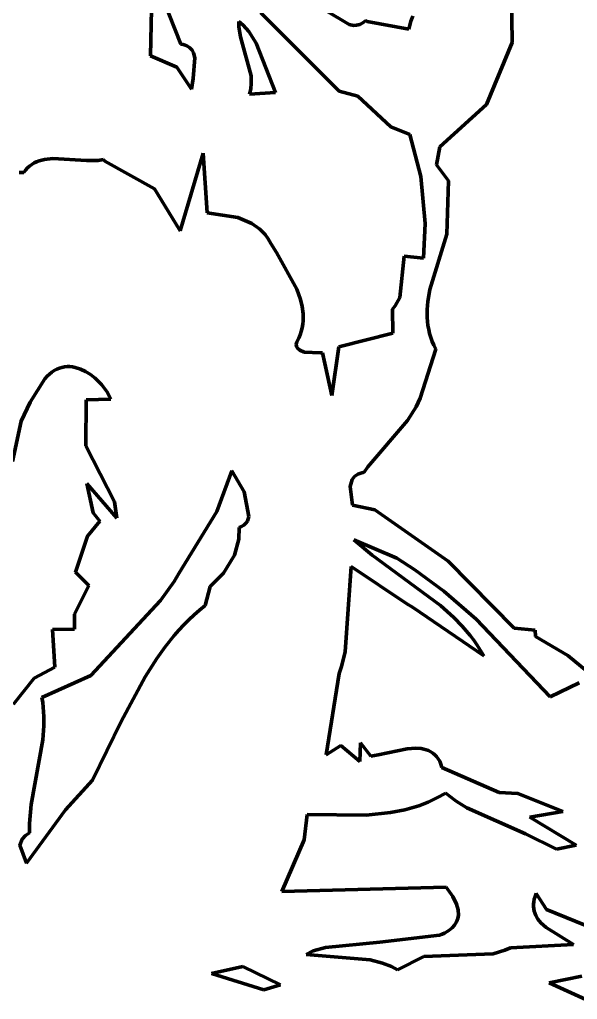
# Model space of a CAD drawing. Header units: millimetres. Extents: x 0 to 7.9, y 0 to 11.
# Drawn here: x 4.245 to 5.054, y 6.958 to 8.378 of the extents above; entities that cross this region are included whole.
import ezdxf

# ---------------------------------------------------------------- set-up
doc = ezdxf.new("R2010")
doc.units = ezdxf.units.MM
doc.layers.add('color#020202ff', color=7, linetype='CONTINUOUS', lineweight=100)
doc.layers.add('color#ffffffff', color=7, linetype='CONTINUOUS', lineweight=100)

msp = doc.modelspace()

# ---------------------------------------------------------------- linework, layer by layer
at = {"layer": 'color#020202ff'}
for p, q in [((4.9572, 8.5004), (4.9592, 8.3451)), ((4.4348, 8.3255), (4.4368, 8.4207)), ((4.4534, 8.408), (4.479, 8.3427)), ((4.7083, 8.2744), (4.5949, 8.3878)), ((4.6884, 8.3917), (4.7228, 8.3711)), ((4.8125, 8.3759), (4.8154, 8.3831)), ((4.563, 8.3755), (4.5694, 8.37)), ((4.5631, 8.3679), (4.563, 8.3755)), ((4.5653, 8.3532), (4.5631, 8.3679)), ((4.5694, 8.37), (4.5775, 8.361)), ((4.7228, 8.3711), (4.7294, 8.3698)), ((4.7294, 8.3698), (4.7338, 8.3699)), ((4.7338, 8.3699), (4.7383, 8.371)), ((4.7383, 8.371), (4.7427, 8.3733)), ((4.7427, 8.3733), (4.7449, 8.3749)), ((4.7449, 8.3749), (4.7472, 8.3769)), ((4.7472, 8.3769), (4.7491, 8.3755)), ((4.7491, 8.3755), (4.8098, 8.3644)), ((4.8098, 8.3644), (4.8104, 8.3683)), ((4.8104, 8.3683), (4.8125, 8.3759)), ((4.5807, 8.2966), (4.5653, 8.3532)), ((4.5775, 8.361), (4.5882, 8.3442)), ((4.479, 8.3427), (4.4822, 8.3421)), ((4.4822, 8.3421), (4.4851, 8.3412)), ((4.4851, 8.3412), (4.4877, 8.3401)), ((4.4877, 8.3401), (4.4899, 8.3388)), ((4.4899, 8.3388), (4.4919, 8.3373)), ((4.5882, 8.3442), (4.6161, 8.2726)), ((4.9592, 8.3451), (4.922, 8.2549)), ((4.4731, 8.3094), (4.4348, 8.3255)), ((4.4919, 8.3373), (4.4951, 8.3339)), ((4.4951, 8.3339), (4.4973, 8.3298)), ((4.4973, 8.3298), (4.4992, 8.3228)), ((4.4992, 8.3228), (4.4967, 8.2926)), ((4.4944, 8.2773), (4.4731, 8.3094)), ((4.581, 8.2855), (4.5807, 8.2966)), ((4.4967, 8.2926), (4.4944, 8.2773)), ((4.5802, 8.2779), (4.581, 8.2855)), ((4.5784, 8.2701), (4.5802, 8.2779)), ((4.6161, 8.2726), (4.5784, 8.2701)), ((4.7356, 8.2672), (4.7083, 8.2744)), ((4.7834, 8.2227), (4.7356, 8.2672)), ((4.922, 8.2549), (4.8545, 8.1938)), ((4.8112, 8.2117), (4.7834, 8.2227)), ((4.8269, 8.1509), (4.8112, 8.2117)), ((4.4779, 8.0721), (4.5112, 8.1846)), ((4.5112, 8.1846), (4.5173, 8.0982)), ((4.8545, 8.1938), (4.8499, 8.1675)), ((4.2627, 8.1683), (4.2661, 8.1703)), ((4.2661, 8.1703), (4.2696, 8.172)), ((4.2696, 8.172), (4.2732, 8.1734)), ((4.2732, 8.1734), (4.2809, 8.1754)), ((4.2809, 8.1754), (4.2933, 8.1766)), ((4.2933, 8.1766), (4.342, 8.1738)), ((4.342, 8.1738), (4.3588, 8.174)), ((4.3588, 8.174), (4.3666, 8.1752)), ((4.3666, 8.1752), (4.3687, 8.1731)), ((4.3687, 8.1731), (4.4406, 8.1327)), ((4.2444, 8.1567), (4.2512, 8.1565)), ((4.2512, 8.1565), (4.2538, 8.1601)), ((4.2538, 8.1601), (4.2566, 8.1632)), ((4.2566, 8.1632), (4.2595, 8.1659)), ((4.2595, 8.1659), (4.2627, 8.1683)), ((4.8499, 8.1675), (4.8671, 8.1443)), ((4.8332, 8.0825), (4.8269, 8.1509)), ((4.8671, 8.1443), (4.8648, 8.0669)), ((4.4406, 8.1327), (4.4779, 8.0721)), ((4.5173, 8.0982), (4.5613, 8.0914)), ((4.5613, 8.0914), (4.5817, 8.0827)), ((4.5817, 8.0827), (4.5936, 8.0743)), ((4.5936, 8.0743), (4.6012, 8.0664)), ((4.8307, 8.0322), (4.8332, 8.0825)), ((4.6012, 8.0664), (4.6057, 8.0603)), ((4.6057, 8.0603), (4.6095, 8.0536)), ((4.8648, 8.0669), (4.8398, 7.987)), ((4.6095, 8.0536), (4.6175, 8.0403)), ((4.6175, 8.0403), (4.6469, 7.9873)), ((4.7964, 7.9751), (4.8028, 8.0354)), ((4.8028, 8.0354), (4.8307, 8.0322)), ((4.6469, 7.9873), (4.6524, 7.9722)), ((4.8398, 7.987), (4.8369, 7.9695)), ((4.6524, 7.9722), (4.6549, 7.962)), ((4.7898, 7.963), (4.7964, 7.9751)), ((4.8369, 7.9695), (4.8361, 7.9578)), ((4.6549, 7.962), (4.6563, 7.9518)), ((4.7861, 7.9585), (4.7898, 7.963)), ((4.7863, 7.9236), (4.7861, 7.9585)), ((4.8361, 7.9578), (4.8362, 7.9461)), ((4.6563, 7.9415), (4.6558, 7.9364)), ((4.6563, 7.9518), (4.6565, 7.9467)), ((4.6565, 7.9467), (4.6563, 7.9415)), ((4.8362, 7.9461), (4.8373, 7.9345)), ((4.6549, 7.9313), (4.6536, 7.9262)), ((4.6558, 7.9364), (4.6549, 7.9313)), ((4.8373, 7.9345), (4.8384, 7.9288)), ((4.8384, 7.9288), (4.8397, 7.923)), ((4.6498, 7.9161), (4.6471, 7.9111)), ((4.6519, 7.9212), (4.6498, 7.9161)), ((4.6536, 7.9262), (4.6519, 7.9212)), ((4.7078, 7.9036), (4.7863, 7.9236)), ((4.8397, 7.923), (4.8414, 7.9173)), ((4.8414, 7.9173), (4.8435, 7.9116)), ((4.6466, 7.9091), (4.6463, 7.9074)), ((4.6463, 7.9074), (4.6467, 7.9042)), ((4.6471, 7.9111), (4.6466, 7.9091)), ((4.6467, 7.9042), (4.648, 7.9016)), ((4.648, 7.9016), (4.6514, 7.8987)), ((4.6514, 7.8987), (4.6579, 7.8962)), ((4.698, 7.8333), (4.7078, 7.9036)), ((4.8487, 7.9004), (4.8258, 7.8295)), ((4.8435, 7.9116), (4.8459, 7.906)), ((4.8459, 7.906), (4.8487, 7.9004)), ((4.6579, 7.8962), (4.6815, 7.8949)), ((4.6815, 7.8949), (4.6844, 7.8951)), ((4.6844, 7.8951), (4.698, 7.8333)), ((4.2989, 7.8714), (4.2953, 7.8695)), ((4.3027, 7.8729), (4.2989, 7.8714)), ((4.3065, 7.874), (4.3027, 7.8729)), ((4.3103, 7.8747), (4.3065, 7.874)), ((4.3141, 7.8751), (4.3103, 7.8747)), ((4.318, 7.875), (4.3141, 7.8751)), ((4.3219, 7.8747), (4.318, 7.875)), ((4.3257, 7.8739), (4.3219, 7.8747)), ((4.3334, 7.8716), (4.3257, 7.8739)), ((4.3408, 7.8682), (4.3334, 7.8716)), ((4.2816, 7.8572), (4.2601, 7.8233)), ((4.2848, 7.861), (4.2816, 7.8572)), ((4.2882, 7.8643), (4.2848, 7.861)), ((4.2917, 7.8671), (4.2882, 7.8643)), ((4.2953, 7.8695), (4.2917, 7.8671)), ((4.3479, 7.8638), (4.3408, 7.8682)), ((4.3547, 7.8585), (4.3479, 7.8638)), ((4.3638, 7.8493), (4.3547, 7.8585)), ((4.3714, 7.8389), (4.3638, 7.8493)), ((4.3414, 7.8269), (4.3772, 7.8277)), ((4.3755, 7.8315), (4.3714, 7.8389)), ((4.3772, 7.8277), (4.3755, 7.8315)), ((4.8258, 7.8295), (4.8202, 7.8166)), ((4.2601, 7.8233), (4.2474, 7.7958)), ((4.3409, 7.7603), (4.3414, 7.8269)), ((4.8202, 7.8166), (4.8077, 7.7971)), ((4.2474, 7.7958), (4.2345, 7.7377)), ((4.8077, 7.7971), (4.75, 7.7298)), ((4.3825, 7.679), (4.3409, 7.7603)), ((4.75, 7.7298), (4.745, 7.7219)), ((4.5529, 7.7241), (4.5313, 7.665)), ((4.5708, 7.6936), (4.5529, 7.7241)), ((4.7307, 7.7157), (4.7274, 7.7115)), ((4.7355, 7.719), (4.7307, 7.7157)), ((4.7398, 7.7207), (4.7355, 7.719)), ((4.745, 7.7219), (4.7398, 7.7207)), ((4.3517, 7.6629), (4.3425, 7.7057)), ((4.3425, 7.7057), (4.3862, 7.6553)), ((4.7274, 7.7115), (4.7247, 7.7011)), ((4.7247, 7.7011), (4.7278, 7.6743)), ((4.5777, 7.6579), (4.5708, 7.6936)), ((4.3862, 7.6553), (4.3825, 7.679)), ((4.7278, 7.6743), (4.7604, 7.6673)), ((4.3612, 7.6512), (4.3517, 7.6629)), ((4.5313, 7.665), (4.4759, 7.575)), ((4.5754, 7.651), (4.5777, 7.6579)), ((4.7604, 7.6673), (4.8668, 7.5929)), ((4.3433, 7.6294), (4.3612, 7.6512)), ((4.5637, 7.642), (4.5661, 7.643)), ((4.5661, 7.643), (4.5701, 7.6453)), ((4.5701, 7.6453), (4.5732, 7.6479)), ((4.5732, 7.6479), (4.5754, 7.651)), ((4.326, 7.577), (4.3433, 7.6294)), ((4.563, 7.6248), (4.5637, 7.642)), ((4.5566, 7.6019), (4.563, 7.6248)), ((4.792, 7.5975), (4.7297, 7.624)), ((4.7297, 7.624), (4.7566, 7.6017)), ((4.5408, 7.5756), (4.5566, 7.6019)), ((4.7566, 7.6017), (4.8554, 7.5286)), ((4.8183, 7.5805), (4.792, 7.5975)), ((4.8668, 7.5929), (4.9621, 7.4957)), ((4.3456, 7.5576), (4.326, 7.577)), ((4.4759, 7.575), (4.469, 7.5633)), ((4.5214, 7.5562), (4.5408, 7.5756)), ((4.7258, 7.5854), (4.7172, 7.4614)), ((4.8069, 7.5313), (4.7258, 7.5854)), ((4.8601, 7.5497), (4.8183, 7.5805)), ((4.3248, 7.5161), (4.3456, 7.5576)), ((4.469, 7.5633), (4.4494, 7.5358)), ((4.5143, 7.5286), (4.5214, 7.5562)), ((4.9072, 7.5091), (4.8601, 7.5497)), ((4.4494, 7.5358), (4.3483, 7.4271)), ((4.8148, 7.5263), (4.8069, 7.5313)), ((4.3246, 7.4945), (4.3248, 7.5161)), ((4.4905, 7.5079), (4.4981, 7.5151)), ((4.4981, 7.5151), (4.5061, 7.522)), ((4.5061, 7.522), (4.5143, 7.5286)), ((4.9182, 7.4557), (4.8148, 7.5263)), ((4.8554, 7.5286), (4.8748, 7.5112)), ((4.4831, 7.5005), (4.4905, 7.5079)), ((4.8748, 7.5112), (4.887, 7.4987)), ((5.0147, 7.3962), (4.9072, 7.5091)), ((4.2929, 7.4937), (4.3246, 7.4945)), ((4.2961, 7.4391), (4.2929, 7.4937)), ((4.4691, 7.485), (4.476, 7.4929)), ((4.476, 7.4929), (4.4831, 7.5005)), ((4.887, 7.4987), (4.8983, 7.4854)), ((4.9621, 7.4957), (4.993, 7.4928)), ((4.993, 7.4928), (4.9935, 7.4836)), ((4.4561, 7.4688), (4.4691, 7.485)), ((4.8983, 7.4854), (4.9037, 7.4784)), ((4.9037, 7.4784), (4.9088, 7.4711)), ((4.9935, 7.4836), (5.0403, 7.4564)), ((4.444, 7.4519), (4.4561, 7.4688)), ((4.7172, 7.4614), (4.7121, 7.4404)), ((4.9088, 7.4711), (4.9136, 7.4636)), ((4.9136, 7.4636), (4.9182, 7.4557)), ((4.4271, 7.4254), (4.444, 7.4519)), ((5.0403, 7.4564), (5.1407, 7.3726)), ((4.2659, 7.4233), (4.2961, 7.4391)), ((4.7086, 7.4301), (4.6898, 7.3121)), ((4.7121, 7.4404), (4.7086, 7.4301)), ((4.236, 7.3858), (4.2659, 7.4233)), ((4.3483, 7.4271), (4.2773, 7.3952)), ((4.3923, 7.3603), (4.4271, 7.4254)), ((5.0567, 7.4167), (5.0147, 7.3962)), ((4.2773, 7.3952), (4.2785, 7.3883)), ((4.2785, 7.3883), (4.2794, 7.3814)), ((4.2794, 7.3814), (4.2803, 7.3677)), ((4.2803, 7.3677), (4.2802, 7.3541)), ((4.3509, 7.2755), (4.3923, 7.3603)), ((4.2802, 7.3541), (4.2786, 7.3338)), ((4.2786, 7.3338), (4.2618, 7.24)), ((4.6898, 7.3121), (4.7109, 7.3255)), ((4.7109, 7.3255), (4.7383, 7.3024)), ((4.7383, 7.3024), (4.7395, 7.3294)), ((4.7395, 7.3294), (4.7544, 7.3101)), ((4.7652, 7.3123), (4.8071, 7.3211)), ((4.8071, 7.3211), (4.8195, 7.3218)), ((4.8195, 7.3218), (4.8274, 7.3213)), ((4.8274, 7.3213), (4.8311, 7.3206)), ((4.8311, 7.3206), (4.8347, 7.3196)), ((4.8347, 7.3196), (4.8382, 7.3183)), ((4.8382, 7.3183), (4.8414, 7.3167)), ((4.8414, 7.3167), (4.8445, 7.3147)), ((4.7544, 7.3101), (4.7652, 7.3123)), ((4.8445, 7.3147), (4.8473, 7.3124)), ((4.8473, 7.3124), (4.8499, 7.3096)), ((4.8499, 7.3096), (4.8522, 7.3064)), ((4.8522, 7.3064), (4.8543, 7.3028)), ((4.8543, 7.3028), (4.8561, 7.2986)), ((4.8561, 7.2986), (4.8576, 7.294)), ((4.8576, 7.294), (4.9407, 7.2574)), ((4.3115, 7.2323), (4.3509, 7.2755)), ((4.8504, 7.2497), (4.8374, 7.2436)), ((4.8631, 7.2568), (4.8504, 7.2497)), ((4.868, 7.2527), (4.8631, 7.2568)), ((4.878, 7.2452), (4.868, 7.2527)), ((4.8937, 7.2352), (4.878, 7.2452)), ((4.9407, 7.2574), (4.9677, 7.2562)), ((4.9677, 7.2562), (5.0328, 7.2302)), ((4.2548, 7.1553), (4.3115, 7.2323)), ((4.2618, 7.24), (4.2593, 7.2128)), ((4.8038, 7.2326), (4.7831, 7.2284)), ((4.8241, 7.2385), (4.8038, 7.2326)), ((4.8374, 7.2436), (4.8241, 7.2385)), ((4.9789, 7.1975), (4.8937, 7.2352)), ((4.6623, 7.2257), (4.6578, 7.189)), ((4.7478, 7.2247), (4.6623, 7.2257)), ((4.7831, 7.2284), (4.7478, 7.2247)), ((5.0328, 7.2302), (4.985, 7.222)), ((4.985, 7.222), (5.0525, 7.1814)), ((4.2593, 7.2128), (4.2592, 7.1991)), ((4.2486, 7.1901), (4.2455, 7.1812)), ((4.2536, 7.1954), (4.2486, 7.1901)), ((4.2592, 7.1991), (4.2536, 7.1954)), ((4.6578, 7.189), (4.6253, 7.1143)), ((5.0236, 7.1756), (4.9789, 7.1975)), ((4.2455, 7.1812), (4.2548, 7.1553)), ((5.0525, 7.1814), (5.0236, 7.1756)), ((4.6253, 7.1143), (4.8636, 7.1205)), ((4.8636, 7.1205), (4.8736, 7.1069)), ((4.8736, 7.1069), (4.8789, 7.0959)), ((4.9908, 7.0992), (4.9915, 7.103)), ((4.9915, 7.103), (4.9926, 7.1069)), ((4.9926, 7.1069), (4.9942, 7.111)), ((4.9942, 7.111), (5.0091, 7.0881)), ((4.8789, 7.0959), (4.881, 7.0877)), ((4.9905, 7.0956), (4.9908, 7.0992)), ((4.9905, 7.0921), (4.9905, 7.0956)), ((4.9908, 7.0888), (4.9905, 7.0921)), ((4.9915, 7.0856), (4.9908, 7.0888)), ((4.8805, 7.0748), (4.8788, 7.07)), ((4.8814, 7.0798), (4.8805, 7.0748)), ((4.881, 7.0877), (4.8814, 7.0798)), ((4.9937, 7.0795), (4.9915, 7.0856)), ((4.9969, 7.0739), (4.9937, 7.0795)), ((5.0091, 7.0881), (5.1122, 7.0459)), ((4.8722, 7.0612), (4.8674, 7.0573)), ((4.876, 7.0654), (4.8722, 7.0612)), ((4.8788, 7.07), (4.876, 7.0654)), ((5.001, 7.0688), (4.9969, 7.0739)), ((5.0086, 7.0617), (5.001, 7.0688)), ((5.0483, 7.0371), (5.0086, 7.0617)), ((4.8542, 7.0507), (4.7675, 7.0408)), ((4.858, 7.0522), (4.8542, 7.0507)), ((4.8614, 7.0538), (4.858, 7.0522)), ((4.8674, 7.0573), (4.8614, 7.0538)), ((4.6889, 7.0329), (4.671, 7.0278)), ((4.7675, 7.0408), (4.6889, 7.0329)), ((4.9488, 7.0288), (4.957, 7.0322)), ((4.957, 7.0322), (5.0483, 7.0371)), ((4.671, 7.0278), (4.6607, 7.0228)), ((4.6607, 7.0228), (4.7536, 7.0149)), ((4.7929, 7.0006), (4.8312, 7.0199)), ((4.8312, 7.0199), (4.932, 7.0238)), ((4.932, 7.0238), (4.9488, 7.0288)), ((4.5688, 7.0053), (4.5234, 6.9952)), ((4.6235, 6.9786), (4.5688, 7.0053)), ((4.7536, 7.0149), (4.7715, 7.0103)), ((4.7715, 7.0103), (4.7845, 7.0051)), ((4.7845, 7.0051), (4.7929, 7.0006)), ((4.5234, 6.9952), (4.5992, 6.9714)), ((5.0603, 6.9912), (5.0133, 6.9817)), ((4.5992, 6.9714), (4.6235, 6.9786)), ((5.0133, 6.9817), (5.0661, 6.9576))]:
    msp.add_line(p, q, dxfattribs=at)
at = {"layer": 'color#ffffffff'}
for p, q in [((4.9592, 8.3451), (4.9572, 8.5004)), ((4.4368, 8.4207), (4.4348, 8.3255)), ((4.479, 8.3427), (4.4534, 8.408)), ((4.5949, 8.3878), (4.7083, 8.2744)), ((4.7228, 8.3711), (4.6884, 8.3917)), ((4.8154, 8.3831), (4.8125, 8.3759)), ((4.563, 8.3755), (4.5631, 8.3679)), ((4.5694, 8.37), (4.563, 8.3755)), ((4.5631, 8.3679), (4.5653, 8.3532)), ((4.5775, 8.361), (4.5694, 8.37)), ((4.7294, 8.3698), (4.7228, 8.3711)), ((4.7338, 8.3699), (4.7294, 8.3698)), ((4.7383, 8.371), (4.7338, 8.3699)), ((4.7427, 8.3733), (4.7383, 8.371)), ((4.7449, 8.3749), (4.7427, 8.3733)), ((4.7472, 8.3769), (4.7449, 8.3749)), ((4.7491, 8.3755), (4.7472, 8.3769)), ((4.8098, 8.3644), (4.7491, 8.3755)), ((4.8104, 8.3683), (4.8098, 8.3644)), ((4.8125, 8.3759), (4.8104, 8.3683)), ((4.5653, 8.3532), (4.5807, 8.2966)), ((4.5882, 8.3442), (4.5775, 8.361)), ((4.4822, 8.3421), (4.479, 8.3427)), ((4.4851, 8.3412), (4.4822, 8.3421)), ((4.4877, 8.3401), (4.4851, 8.3412)), ((4.4899, 8.3388), (4.4877, 8.3401)), ((4.4919, 8.3373), (4.4899, 8.3388)), ((4.6161, 8.2726), (4.5882, 8.3442)), ((4.922, 8.2549), (4.9592, 8.3451)), ((4.4348, 8.3255), (4.4731, 8.3094)), ((4.4951, 8.3339), (4.4919, 8.3373)), ((4.4973, 8.3298), (4.4951, 8.3339)), ((4.4992, 8.3228), (4.4973, 8.3298)), ((4.4967, 8.2926), (4.4992, 8.3228)), ((4.4731, 8.3094), (4.4944, 8.2773)), ((4.5807, 8.2966), (4.581, 8.2855)), ((4.4944, 8.2773), (4.4967, 8.2926)), ((4.581, 8.2855), (4.5802, 8.2779)), ((4.5802, 8.2779), (4.5784, 8.2701)), ((4.5784, 8.2701), (4.6161, 8.2726)), ((4.7083, 8.2744), (4.7356, 8.2672)), ((4.7356, 8.2672), (4.7834, 8.2227)), ((4.8545, 8.1938), (4.922, 8.2549)), ((4.7834, 8.2227), (4.8112, 8.2117)), ((4.8112, 8.2117), (4.8269, 8.1509)), ((4.5112, 8.1846), (4.4779, 8.0721)), ((4.5173, 8.0982), (4.5112, 8.1846)), ((4.8499, 8.1675), (4.8545, 8.1938)), ((4.2661, 8.1703), (4.2627, 8.1683)), ((4.2696, 8.172), (4.2661, 8.1703)), ((4.2732, 8.1734), (4.2696, 8.172)), ((4.2809, 8.1754), (4.2732, 8.1734)), ((4.2933, 8.1766), (4.2809, 8.1754)), ((4.342, 8.1738), (4.2933, 8.1766)), ((4.3588, 8.174), (4.342, 8.1738)), ((4.3666, 8.1752), (4.3588, 8.174)), ((4.3687, 8.1731), (4.3666, 8.1752)), ((4.4406, 8.1327), (4.3687, 8.1731)), ((4.2512, 8.1565), (4.2444, 8.1567)), ((4.2538, 8.1601), (4.2512, 8.1565)), ((4.2566, 8.1632), (4.2538, 8.1601)), ((4.2595, 8.1659), (4.2566, 8.1632)), ((4.2627, 8.1683), (4.2595, 8.1659)), ((4.8671, 8.1443), (4.8499, 8.1675)), ((4.8269, 8.1509), (4.8332, 8.0825)), ((4.8648, 8.0669), (4.8671, 8.1443)), ((4.4779, 8.0721), (4.4406, 8.1327)), ((4.5613, 8.0914), (4.5173, 8.0982)), ((4.5817, 8.0827), (4.5613, 8.0914)), ((4.5936, 8.0743), (4.5817, 8.0827)), ((4.6012, 8.0664), (4.5936, 8.0743)), ((4.8332, 8.0825), (4.8307, 8.0322)), ((4.6057, 8.0603), (4.6012, 8.0664)), ((4.6095, 8.0536), (4.6057, 8.0603)), ((4.8398, 7.987), (4.8648, 8.0669)), ((4.6175, 8.0403), (4.6095, 8.0536)), ((4.6469, 7.9873), (4.6175, 8.0403)), ((4.8028, 8.0354), (4.7964, 7.9751)), ((4.8307, 8.0322), (4.8028, 8.0354)), ((4.6524, 7.9722), (4.6469, 7.9873)), ((4.8369, 7.9695), (4.8398, 7.987)), ((4.6549, 7.962), (4.6524, 7.9722)), ((4.7964, 7.9751), (4.7898, 7.963)), ((4.8361, 7.9578), (4.8369, 7.9695)), ((4.6563, 7.9518), (4.6549, 7.962)), ((4.7898, 7.963), (4.7861, 7.9585)), ((4.7861, 7.9585), (4.7863, 7.9236)), ((4.8362, 7.9461), (4.8361, 7.9578)), ((4.6558, 7.9364), (4.6563, 7.9415)), ((4.6565, 7.9467), (4.6563, 7.9518)), ((4.6563, 7.9415), (4.6565, 7.9467)), ((4.8373, 7.9345), (4.8362, 7.9461)), ((4.6536, 7.9262), (4.6549, 7.9313)), ((4.6549, 7.9313), (4.6558, 7.9364)), ((4.8384, 7.9288), (4.8373, 7.9345)), ((4.8397, 7.923), (4.8384, 7.9288)), ((4.6471, 7.9111), (4.6498, 7.9161)), ((4.6498, 7.9161), (4.6519, 7.9212)), ((4.6519, 7.9212), (4.6536, 7.9262)), ((4.7863, 7.9236), (4.7078, 7.9036)), ((4.8414, 7.9173), (4.8397, 7.923)), ((4.8435, 7.9116), (4.8414, 7.9173)), ((4.6463, 7.9074), (4.6466, 7.9091)), ((4.6467, 7.9042), (4.6463, 7.9074)), ((4.6466, 7.9091), (4.6471, 7.9111)), ((4.648, 7.9016), (4.6467, 7.9042)), ((4.6514, 7.8987), (4.648, 7.9016)), ((4.6579, 7.8962), (4.6514, 7.8987)), ((4.7078, 7.9036), (4.698, 7.8333)), ((4.8258, 7.8295), (4.8487, 7.9004)), ((4.8459, 7.906), (4.8435, 7.9116)), ((4.8487, 7.9004), (4.8459, 7.906)), ((4.6815, 7.8949), (4.6579, 7.8962)), ((4.6844, 7.8951), (4.6815, 7.8949)), ((4.698, 7.8333), (4.6844, 7.8951)), ((4.2953, 7.8695), (4.2989, 7.8714)), ((4.2989, 7.8714), (4.3027, 7.8729)), ((4.3027, 7.8729), (4.3065, 7.874)), ((4.3065, 7.874), (4.3103, 7.8747)), ((4.3103, 7.8747), (4.3141, 7.8751)), ((4.3141, 7.8751), (4.318, 7.875)), ((4.318, 7.875), (4.3219, 7.8747)), ((4.3219, 7.8747), (4.3257, 7.8739)), ((4.3257, 7.8739), (4.3334, 7.8716)), ((4.3334, 7.8716), (4.3408, 7.8682)), ((4.2601, 7.8233), (4.2816, 7.8572)), ((4.2816, 7.8572), (4.2848, 7.861)), ((4.2848, 7.861), (4.2882, 7.8643)), ((4.2882, 7.8643), (4.2917, 7.8671)), ((4.2917, 7.8671), (4.2953, 7.8695)), ((4.3408, 7.8682), (4.3479, 7.8638)), ((4.3479, 7.8638), (4.3547, 7.8585)), ((4.3547, 7.8585), (4.3638, 7.8493)), ((4.3638, 7.8493), (4.3714, 7.8389)), ((4.3772, 7.8277), (4.3414, 7.8269)), ((4.3714, 7.8389), (4.3755, 7.8315)), ((4.3755, 7.8315), (4.3772, 7.8277)), ((4.8202, 7.8166), (4.8258, 7.8295)), ((4.2474, 7.7958), (4.2601, 7.8233)), ((4.3414, 7.8269), (4.3409, 7.7603)), ((4.8077, 7.7971), (4.8202, 7.8166)), ((4.2345, 7.7377), (4.2474, 7.7958)), ((4.75, 7.7298), (4.8077, 7.7971)), ((4.3409, 7.7603), (4.3825, 7.679)), ((4.745, 7.7219), (4.75, 7.7298)), ((4.5313, 7.665), (4.5529, 7.7241)), ((4.5529, 7.7241), (4.5708, 7.6936)), ((4.7274, 7.7115), (4.7307, 7.7157)), ((4.7307, 7.7157), (4.7355, 7.719)), ((4.7355, 7.719), (4.7398, 7.7207)), ((4.7398, 7.7207), (4.745, 7.7219)), ((4.3862, 7.6553), (4.3425, 7.7057)), ((4.3425, 7.7057), (4.3517, 7.6629)), ((4.7247, 7.7011), (4.7274, 7.7115)), ((4.7278, 7.6743), (4.7247, 7.7011)), ((4.5708, 7.6936), (4.5777, 7.6579)), ((4.3825, 7.679), (4.3862, 7.6553)), ((4.7604, 7.6673), (4.7278, 7.6743)), ((4.3517, 7.6629), (4.3612, 7.6512)), ((4.4759, 7.575), (4.5313, 7.665)), ((4.5777, 7.6579), (4.5754, 7.651)), ((4.8668, 7.5929), (4.7604, 7.6673)), ((4.3612, 7.6512), (4.3433, 7.6294)), ((4.5661, 7.643), (4.5637, 7.642)), ((4.5701, 7.6453), (4.5661, 7.643)), ((4.5732, 7.6479), (4.5701, 7.6453)), ((4.5754, 7.651), (4.5732, 7.6479)), ((4.3433, 7.6294), (4.326, 7.577)), ((4.5637, 7.642), (4.563, 7.6248)), ((4.563, 7.6248), (4.5566, 7.6019)), ((4.7297, 7.624), (4.792, 7.5975)), ((4.7566, 7.6017), (4.7297, 7.624)), ((4.5566, 7.6019), (4.5408, 7.5756)), ((4.8554, 7.5286), (4.7566, 7.6017)), ((4.792, 7.5975), (4.8183, 7.5805)), ((4.9621, 7.4957), (4.8668, 7.5929)), ((4.326, 7.577), (4.3456, 7.5576)), ((4.469, 7.5633), (4.4759, 7.575)), ((4.5408, 7.5756), (4.5214, 7.5562)), ((4.7172, 7.4614), (4.7258, 7.5854)), ((4.7258, 7.5854), (4.8069, 7.5313)), ((4.8183, 7.5805), (4.8601, 7.5497)), ((4.3456, 7.5576), (4.3248, 7.5161)), ((4.4494, 7.5358), (4.469, 7.5633)), ((4.5214, 7.5562), (4.5143, 7.5286)), ((4.8601, 7.5497), (4.9072, 7.5091)), ((4.3483, 7.4271), (4.4494, 7.5358)), ((4.8069, 7.5313), (4.8148, 7.5263)), ((4.3248, 7.5161), (4.3246, 7.4945)), ((4.4981, 7.5151), (4.4905, 7.5079)), ((4.5061, 7.522), (4.4981, 7.5151)), ((4.5143, 7.5286), (4.5061, 7.522)), ((4.8148, 7.5263), (4.9182, 7.4557)), ((4.8748, 7.5112), (4.8554, 7.5286)), ((4.4905, 7.5079), (4.4831, 7.5005)), ((4.887, 7.4987), (4.8748, 7.5112)), ((4.9072, 7.5091), (5.0147, 7.3962)), ((4.3246, 7.4945), (4.2929, 7.4937)), ((4.2929, 7.4937), (4.2961, 7.4391)), ((4.476, 7.4929), (4.4691, 7.485)), ((4.4831, 7.5005), (4.476, 7.4929)), ((4.8983, 7.4854), (4.887, 7.4987)), ((4.993, 7.4928), (4.9621, 7.4957)), ((4.9935, 7.4836), (4.993, 7.4928)), ((4.4691, 7.485), (4.4561, 7.4688)), ((4.9037, 7.4784), (4.8983, 7.4854)), ((4.9088, 7.4711), (4.9037, 7.4784)), ((5.0403, 7.4564), (4.9935, 7.4836)), ((4.4561, 7.4688), (4.444, 7.4519)), ((4.7121, 7.4404), (4.7172, 7.4614)), ((4.9136, 7.4636), (4.9088, 7.4711)), ((4.9182, 7.4557), (4.9136, 7.4636)), ((4.444, 7.4519), (4.4271, 7.4254)), ((5.1407, 7.3726), (5.0403, 7.4564)), ((4.2961, 7.4391), (4.2659, 7.4233)), ((4.6898, 7.3121), (4.7086, 7.4301)), ((4.7086, 7.4301), (4.7121, 7.4404)), ((4.2659, 7.4233), (4.236, 7.3858)), ((4.2773, 7.3952), (4.3483, 7.4271)), ((4.4271, 7.4254), (4.3923, 7.3603)), ((5.0147, 7.3962), (5.0567, 7.4167)), ((4.2785, 7.3883), (4.2773, 7.3952)), ((4.2794, 7.3814), (4.2785, 7.3883)), ((4.2803, 7.3677), (4.2794, 7.3814)), ((4.2802, 7.3541), (4.2803, 7.3677)), ((4.3923, 7.3603), (4.3509, 7.2755)), ((4.2786, 7.3338), (4.2802, 7.3541)), ((4.2618, 7.24), (4.2786, 7.3338)), ((4.7109, 7.3255), (4.6898, 7.3121)), ((4.7383, 7.3024), (4.7109, 7.3255)), ((4.7395, 7.3294), (4.7383, 7.3024)), ((4.7544, 7.3101), (4.7395, 7.3294)), ((4.8071, 7.3211), (4.7652, 7.3123)), ((4.8195, 7.3218), (4.8071, 7.3211)), ((4.8274, 7.3213), (4.8195, 7.3218)), ((4.8311, 7.3206), (4.8274, 7.3213)), ((4.8347, 7.3196), (4.8311, 7.3206)), ((4.8382, 7.3183), (4.8347, 7.3196)), ((4.8414, 7.3167), (4.8382, 7.3183)), ((4.8445, 7.3147), (4.8414, 7.3167)), ((4.7652, 7.3123), (4.7544, 7.3101)), ((4.8473, 7.3124), (4.8445, 7.3147)), ((4.8499, 7.3096), (4.8473, 7.3124)), ((4.8522, 7.3064), (4.8499, 7.3096)), ((4.8543, 7.3028), (4.8522, 7.3064)), ((4.8561, 7.2986), (4.8543, 7.3028)), ((4.8576, 7.294), (4.8561, 7.2986)), ((4.9407, 7.2574), (4.8576, 7.294)), ((4.3509, 7.2755), (4.3115, 7.2323)), ((4.8374, 7.2436), (4.8504, 7.2497)), ((4.8504, 7.2497), (4.8631, 7.2568)), ((4.8631, 7.2568), (4.868, 7.2527)), ((4.868, 7.2527), (4.878, 7.2452)), ((4.878, 7.2452), (4.8937, 7.2352)), ((4.9677, 7.2562), (4.9407, 7.2574)), ((5.0328, 7.2302), (4.9677, 7.2562)), ((4.3115, 7.2323), (4.2548, 7.1553)), ((4.2593, 7.2128), (4.2618, 7.24)), ((4.7831, 7.2284), (4.8038, 7.2326)), ((4.8038, 7.2326), (4.8241, 7.2385)), ((4.8241, 7.2385), (4.8374, 7.2436)), ((4.8937, 7.2352), (4.9789, 7.1975)), ((4.6578, 7.189), (4.6623, 7.2257)), ((4.6623, 7.2257), (4.7478, 7.2247)), ((4.7478, 7.2247), (4.7831, 7.2284)), ((4.985, 7.222), (5.0328, 7.2302)), ((5.0525, 7.1814), (4.985, 7.222)), ((4.2592, 7.1991), (4.2593, 7.2128)), ((4.2455, 7.1812), (4.2486, 7.1901)), ((4.2486, 7.1901), (4.2536, 7.1954)), ((4.2536, 7.1954), (4.2592, 7.1991)), ((4.6253, 7.1143), (4.6578, 7.189)), ((4.9789, 7.1975), (5.0236, 7.1756)), ((4.2548, 7.1553), (4.2455, 7.1812)), ((5.0236, 7.1756), (5.0525, 7.1814)), ((4.8636, 7.1205), (4.6253, 7.1143)), ((4.8736, 7.1069), (4.8636, 7.1205)), ((4.8789, 7.0959), (4.8736, 7.1069)), ((4.9915, 7.103), (4.9908, 7.0992)), ((4.9926, 7.1069), (4.9915, 7.103)), ((4.9942, 7.111), (4.9926, 7.1069)), ((5.0091, 7.0881), (4.9942, 7.111)), ((4.881, 7.0877), (4.8789, 7.0959)), ((4.9908, 7.0992), (4.9905, 7.0956)), ((4.9905, 7.0956), (4.9905, 7.0921)), ((4.9905, 7.0921), (4.9908, 7.0888)), ((4.9908, 7.0888), (4.9915, 7.0856)), ((4.8788, 7.07), (4.8805, 7.0748)), ((4.8805, 7.0748), (4.8814, 7.0798)), ((4.8814, 7.0798), (4.881, 7.0877)), ((4.9915, 7.0856), (4.9937, 7.0795)), ((4.9937, 7.0795), (4.9969, 7.0739)), ((5.1122, 7.0459), (5.0091, 7.0881)), ((4.8674, 7.0573), (4.8722, 7.0612)), ((4.8722, 7.0612), (4.876, 7.0654)), ((4.876, 7.0654), (4.8788, 7.07)), ((4.9969, 7.0739), (5.001, 7.0688)), ((5.001, 7.0688), (5.0086, 7.0617)), ((5.0086, 7.0617), (5.0483, 7.0371)), ((4.7675, 7.0408), (4.8542, 7.0507)), ((4.8542, 7.0507), (4.858, 7.0522)), ((4.858, 7.0522), (4.8614, 7.0538)), ((4.8614, 7.0538), (4.8674, 7.0573)), ((4.671, 7.0278), (4.6889, 7.0329)), ((4.6889, 7.0329), (4.7675, 7.0408)), ((4.957, 7.0322), (4.9488, 7.0288)), ((5.0483, 7.0371), (4.957, 7.0322)), ((4.6607, 7.0228), (4.671, 7.0278)), ((4.7536, 7.0149), (4.6607, 7.0228)), ((4.8312, 7.0199), (4.7929, 7.0006)), ((4.932, 7.0238), (4.8312, 7.0199)), ((4.9488, 7.0288), (4.932, 7.0238)), ((4.5234, 6.9952), (4.5688, 7.0053)), ((4.5688, 7.0053), (4.6235, 6.9786)), ((4.7715, 7.0103), (4.7536, 7.0149)), ((4.7845, 7.0051), (4.7715, 7.0103)), ((4.7929, 7.0006), (4.7845, 7.0051)), ((4.5992, 6.9714), (4.5234, 6.9952)), ((5.0133, 6.9817), (5.0603, 6.9912)), ((4.6235, 6.9786), (4.5992, 6.9714)), ((5.0661, 6.9576), (5.0133, 6.9817))]:
    msp.add_line(p, q, dxfattribs=at)

doc.saveas('drawing.dxf')
